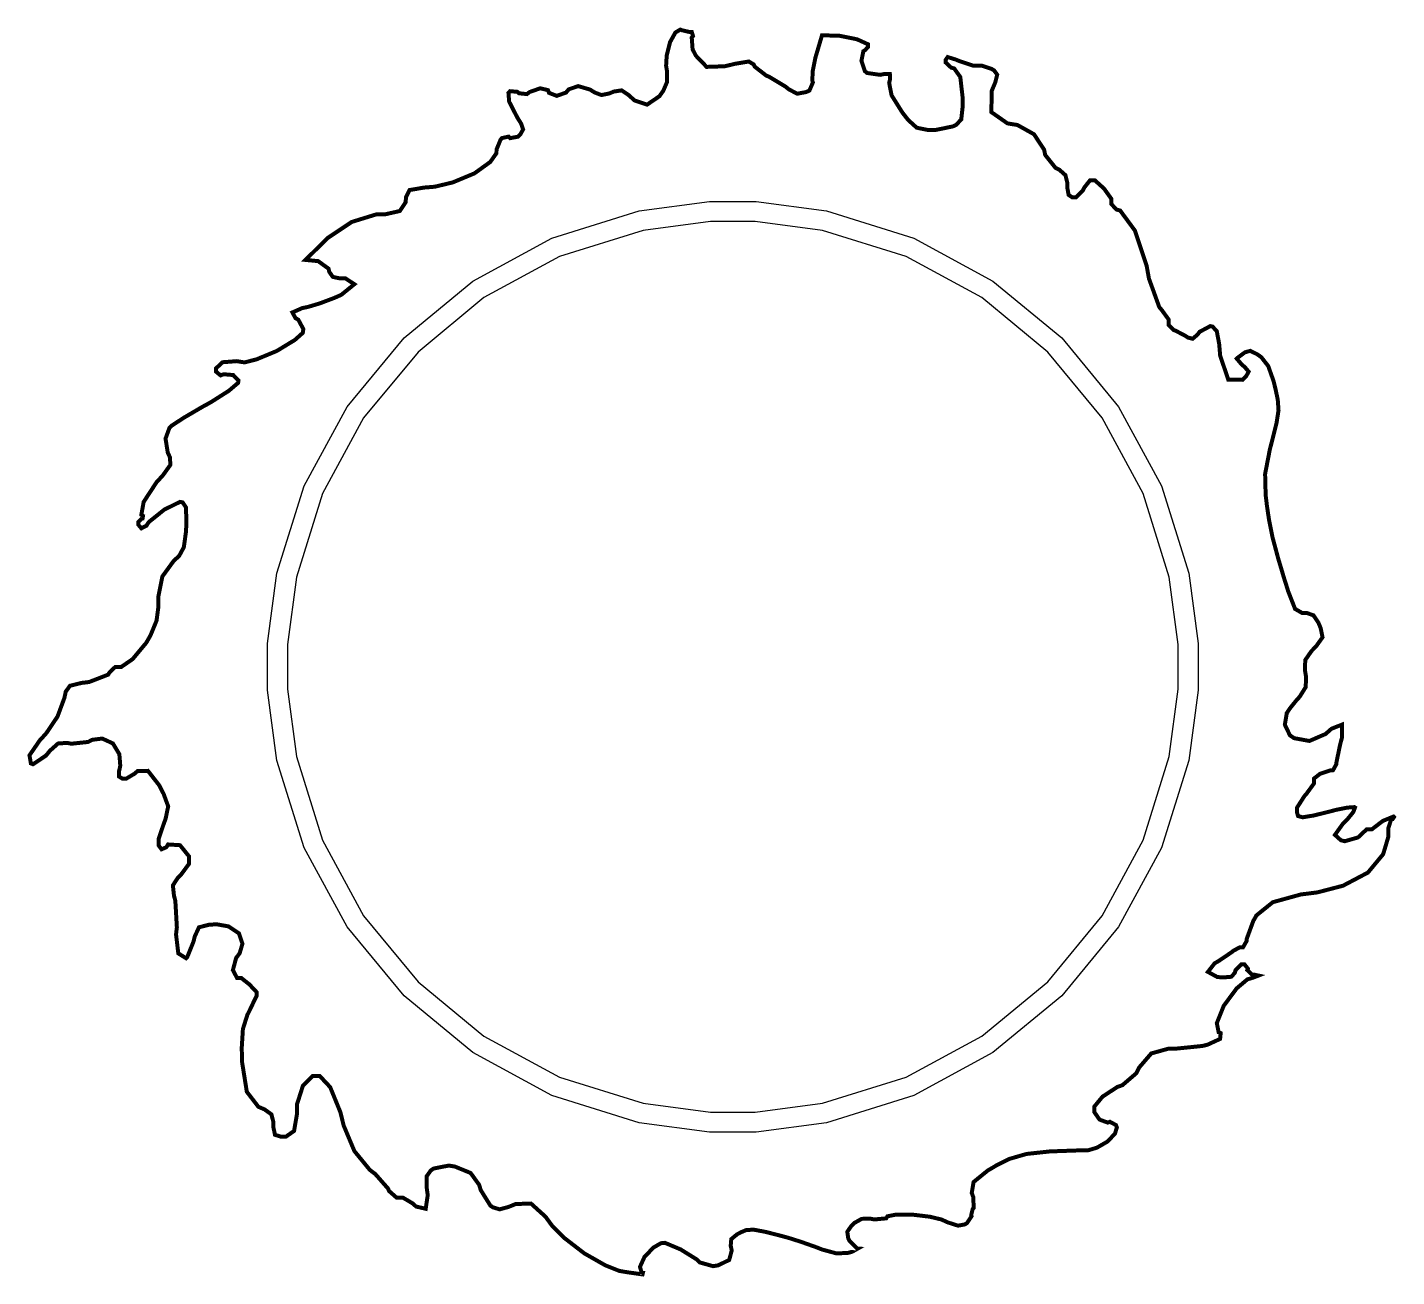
# Model space of a CAD drawing. Extents: x 6.57 to 7.92, y 0.33 to 1.56.
import ezdxf

# ---------------------------------------------------------------- set-up
doc = ezdxf.new("R2010")
doc.units = 0
doc.layers.get('0').update_dxf_attribs({"linetype": 'CONTINUOUS'})

msp = doc.modelspace()

# ---------------------------------------------------------------- linework, layer by layer
at = {"color": 0, "const_width": 0.003937}
msp.add_lwpolyline([(7.18018, 0.334907), (7.17904, 0.335394), (7.1774, 0.341038), (7.18181, 0.350749), (7.19054, 0.359972), (7.19808, 0.364367), (7.20074, 0.364583), (7.20204, 0.364746), (7.2175, 0.358236), (7.23378, 0.348144), (7.23551, 0.346408), (7.23654, 0.345378), (7.24951, 0.341689), (7.25119, 0.34196), (7.25472, 0.342611), (7.26546, 0.347874), (7.2679, 0.35715), (7.26736, 0.35981), (7.26693, 0.361817), (7.26747, 0.368381), (7.27328, 0.37321), (7.27544, 0.374294), (7.27701, 0.375162), (7.28212, 0.377279), (7.28944, 0.377767), (7.30154, 0.375489), (7.31722, 0.371474), (7.32243, 0.370063), (7.324, 0.369629), (7.33632, 0.365722), (7.35075, 0.360622), (7.3534, 0.359592), (7.35732, 0.358074), (7.37136, 0.354275), (7.38254, 0.354818), (7.3851, 0.355469), (7.38678, 0.355957), (7.39242, 0.359158), (7.39242, 0.359158), (7.39171, 0.359213), (7.38417, 0.366536), (7.38368, 0.367622), (7.38286, 0.369358), (7.38194, 0.375597), (7.38596, 0.381511), (7.38764, 0.383029), (7.38917, 0.384494), (7.39615, 0.3884), (7.40462, 0.388564), (7.40696, 0.388129), (7.40864, 0.387804), (7.42036, 0.388889), (7.42068, 0.389378), (7.42156, 0.390896), (7.42904, 0.392415), (7.44504, 0.392686), (7.46332, 0.390517), (7.47487, 0.38775), (7.4784, 0.386122), (7.48133, 0.384819), (7.49121, 0.381674), (7.49794, 0.382921), (7.49929, 0.383735), (7.50017, 0.384332), (7.50456, 0.39106), (7.50439, 0.391547), (7.50418, 0.39209), (7.50569, 0.398058), (7.50612, 0.398492), (7.50662, 0.399035), (7.50629, 0.409722), (7.50575, 0.411187), (7.50472, 0.4139), (7.50651, 0.424696), (7.52061, 0.436143), (7.52576, 0.439128), (7.52962, 0.441461), (7.54189, 0.447537), (7.55875, 0.452419), (7.58176, 0.454915), (7.60781, 0.455838), (7.61654, 0.455946), (7.61942, 0.456), (7.62819, 0.458604), (7.63889, 0.464789), (7.64611, 0.472601), (7.64789, 0.478569), (7.64735, 0.480089), (7.64703, 0.480903), (7.64106, 0.484158), (7.6404, 0.483886), (7.63889, 0.483344), (7.63081, 0.486328), (7.62576, 0.493599), (7.62576, 0.495985), (7.62576, 0.49924), (7.63374, 0.508951), (7.64849, 0.518608), (7.65186, 0.519749), (7.65338, 0.52029), (7.66694, 0.531901), (7.66769, 0.533311), (7.67003, 0.537869), (7.68186, 0.551594), (7.69846, 0.556207), (7.70324, 0.556207), (7.70562, 0.556261), (7.73188, 0.558919), (7.73367, 0.559299), (7.73725, 0.560167), (7.74978, 0.565918), (7.75032, 0.571669), (7.74989, 0.571832), (7.74837, 0.572428), (7.74653, 0.581489), (7.75331, 0.598525), (7.76606, 0.615722), (7.77669, 0.624675), (7.78076, 0.625868), (7.7825, 0.626411), (7.78765, 0.628418), (7.78407, 0.629178), (7.78288, 0.629178), (7.78147, 0.629232), (7.77664, 0.633735), (7.77696, 0.63444), (7.77724, 0.6352), (7.77382, 0.639486), (7.77268, 0.639486), (7.77067, 0.639486), (7.76492, 0.633572), (7.76471, 0.632596), (7.76432, 0.631185), (7.76085, 0.627225), (7.75276, 0.626574), (7.75017, 0.626736), (7.74696, 0.627007), (7.73774, 0.632053), (7.74442, 0.640571), (7.74735, 0.642199), (7.74869, 0.643013), (7.76107, 0.651421), (7.76172, 0.651964), (7.76232, 0.652561), (7.76882, 0.656142), (7.771, 0.656142), (7.77225, 0.656142), (7.77599, 0.662597), (7.77604, 0.663629), (7.77604, 0.66466), (7.7825, 0.682292), (7.78353, 0.684028), (7.7856, 0.687771), (7.80176, 0.700792), (7.82949, 0.708442), (7.8374, 0.709418), (7.84586, 0.710504), (7.87104, 0.717068), (7.89561, 0.730035), (7.91064, 0.748156), (7.91575, 0.7653), (7.91575, 0.770996), (7.91575, 0.773981), (7.91868, 0.782824), (7.91965, 0.782824), (7.92003, 0.782824), (7.92139, 0.784939), (7.92128, 0.785047), (7.92096, 0.785374), (7.91054, 0.781088), (7.90918, 0.780057), (7.90782, 0.779081), (7.89963, 0.772786), (7.89692, 0.772786), (7.89447, 0.772786), (7.88818, 0.766928), (7.88721, 0.76595), (7.88585, 0.764703), (7.87278, 0.76096), (7.87121, 0.761339), (7.86893, 0.761936), (7.86307, 0.767199), (7.87082, 0.778049), (7.87392, 0.781142), (7.87549, 0.782769), (7.88118, 0.789768), (7.88286, 0.794217), (7.88265, 0.794325), (7.88226, 0.794596), (7.87532, 0.794108), (7.86399, 0.791883), (7.86149, 0.791178), (7.85661, 0.789931), (7.8419, 0.786296), (7.83117, 0.78456), (7.82667, 0.785807), (7.82574, 0.789008), (7.82574, 0.790039), (7.82574, 0.794217), (7.8329, 0.805393), (7.8341, 0.806749), (7.83524, 0.808106), (7.84239, 0.817925), (7.84239, 0.821181), (7.84239, 0.822754), (7.84836, 0.827474), (7.85861, 0.830892), (7.86074, 0.830946), (7.86117, 0.831), (7.86442, 0.836914), (7.86447, 0.837782), (7.86453, 0.838704), (7.86828, 0.856771), (7.86882, 0.858724), (7.8699, 0.862847), (7.87007, 0.876031), (7.85965, 0.871907), (7.85704, 0.869575), (7.85379, 0.866754), (7.83789, 0.859864), (7.82269, 0.862631), (7.81988, 0.864637), (7.81862, 0.865506), (7.81364, 0.875922), (7.81386, 0.877115), (7.81401, 0.878147), (7.81543, 0.886501), (7.81549, 0.886828), (7.81549, 0.887207), (7.81868, 0.892036), (7.8246, 0.899414), (7.82607, 0.900988), (7.82835, 0.903646), (7.83425, 0.913032), (7.83453, 0.92334), (7.83404, 0.926378), (7.8335, 0.929525), (7.83376, 0.939671), (7.8399, 0.948568), (7.84229, 0.95101), (7.84467, 0.953504), (7.85081, 0.962131), (7.84896, 0.971246), (7.84782, 0.974012), (7.84674, 0.976508), (7.84185, 0.983832), (7.83535, 0.986111), (7.83317, 0.986111), (7.83078, 0.986111), (7.82374, 0.990126), (7.81689, 1.00765), (7.81506, 1.01362), (7.81293, 1.02029), (7.80697, 1.04031), (7.8016, 1.06038), (7.79807, 1.0778), (7.79596, 1.09191), (7.79542, 1.09657), (7.79471, 1.10227), (7.79417, 1.12326), (7.79883, 1.14746), (7.80072, 1.15473), (7.80192, 1.15951), (7.8055, 1.17383), (7.8074, 1.18614), (7.80664, 1.19662), (7.80447, 1.20687), (7.80365, 1.21023), (7.80257, 1.21473), (7.79725, 1.22976), (7.79036, 1.23855), (7.78847, 1.23991), (7.7864, 1.24137), (7.77951, 1.24474), (7.77431, 1.24333), (7.77311, 1.2424), (7.77229, 1.24181), (7.76628, 1.2373), (7.76611, 1.23714), (7.76611, 1.23714), (7.77126, 1.23107), (7.77235, 1.2302), (7.77393, 1.22895), (7.77794, 1.22418), (7.77539, 1.21962), (7.77425, 1.21843), (7.77192, 1.21615), (7.75782, 1.21642), (7.74983, 1.23991), (7.74918, 1.24777), (7.74881, 1.25184), (7.74647, 1.26411), (7.74229, 1.26872), (7.74104, 1.26893), (7.74007, 1.26915), (7.72954, 1.26351), (7.72868, 1.26232), (7.72743, 1.26074), (7.72271, 1.25667), (7.71793, 1.25787), (7.71674, 1.25873), (7.71588, 1.25933), (7.70568, 1.2647), (7.70492, 1.26497), (7.7041, 1.26525), (7.69911, 1.27024), (7.69911, 1.27186), (7.69911, 1.2755), (7.69217, 1.28505), (7.69108, 1.28635), (7.68972, 1.28798), (7.67953, 1.31613), (7.67882, 1.32015), (7.67731, 1.32856), (7.66564, 1.3635), (7.65115, 1.38319), (7.64828, 1.38395), (7.64746, 1.38417), (7.64242, 1.38965), (7.64242, 1.39144), (7.64242, 1.39481), (7.63525, 1.40483), (7.62636, 1.41282), (7.62343, 1.41282), (7.62131, 1.41282), (7.61561, 1.40565), (7.61513, 1.40446), (7.61458, 1.40332), (7.60753, 1.39615), (7.60519, 1.39615), (7.60394, 1.39615), (7.60032, 1.3986), (7.59907, 1.40543), (7.59907, 1.40771), (7.59907, 1.41032), (7.59711, 1.41813), (7.59104, 1.4235), (7.58897, 1.42453), (7.58729, 1.4254), (7.57721, 1.43799), (7.57687, 1.43956), (7.57611, 1.44325), (7.56614, 1.45844), (7.54969, 1.46761), (7.54574, 1.46821), (7.53999, 1.46913), (7.52403, 1.48031), (7.52453, 1.50146), (7.52701, 1.50737), (7.528, 1.50976), (7.52983, 1.51725), (7.52675, 1.52143), (7.52539, 1.52225), (7.52453, 1.52279), (7.51449, 1.52615), (7.51118, 1.52615), (7.50612, 1.52615), (7.49278, 1.53054), (7.49115, 1.53119), (7.48867, 1.53222), (7.48096, 1.53461), (7.47906, 1.53185), (7.47906, 1.53088), (7.47906, 1.52914), (7.48454, 1.52408), (7.48546, 1.52388), (7.48736, 1.52339), (7.49343, 1.51492), (7.49567, 1.49528), (7.49571, 1.48915), (7.49571, 1.48514), (7.49436, 1.47299), (7.48915, 1.46756), (7.48725, 1.46669), (7.48606, 1.46615), (7.46962, 1.46278), (7.46419, 1.46278), (7.46072, 1.46278), (7.45042, 1.4649), (7.442, 1.47254), (7.43983, 1.47532), (7.43625, 1.47988), (7.42563, 1.49685), (7.42324, 1.50917), (7.42383, 1.51139), (7.42421, 1.51292), (7.42393, 1.51779), (7.41775, 1.51774), (7.41581, 1.51731), (7.41428, 1.51704), (7.40147, 1.51888), (7.40076, 1.51947), (7.39931, 1.52067), (7.39589, 1.53093), (7.39779, 1.54036), (7.39908, 1.54112), (7.39953, 1.54144), (7.4024, 1.54454), (7.4024, 1.54551), (7.4024, 1.54719), (7.39165, 1.55208), (7.37403, 1.55567), (7.37056, 1.55572), (7.35699, 1.55604), (7.35135, 1.53689), (7.35053, 1.53429), (7.34793, 1.52138), (7.34739, 1.51172), (7.34765, 1.51074), (7.34799, 1.50956), (7.34457, 1.50151), (7.34353, 1.50103), (7.34104, 1.5), (7.33251, 1.49843), (7.32433, 1.50271), (7.32206, 1.50456), (7.32081, 1.50553), (7.30464, 1.51525), (7.30328, 1.51579), (7.30186, 1.51639), (7.29069, 1.52507), (7.29031, 1.52587), (7.28961, 1.52729), (7.28478, 1.53022), (7.27115, 1.52794), (7.26671, 1.52686), (7.26101, 1.5255), (7.24317, 1.5249), (7.23253, 1.53597), (7.23031, 1.54031), (7.22933, 1.54221), (7.22846, 1.55376), (7.22928, 1.55469), (7.22971, 1.55528), (7.22846, 1.55946), (7.22808, 1.55946), (7.22558, 1.55946), (7.21892, 1.56104), (7.21826, 1.56125), (7.21718, 1.56168), (7.21235, 1.55881), (7.20708, 1.54932), (7.20378, 1.53614), (7.20318, 1.52599), (7.20372, 1.52274), (7.20415, 1.52001), (7.20404, 1.50987), (7.20042, 1.50136), (7.19906, 1.49946), (7.1965, 1.49588), (7.1844, 1.48763), (7.17176, 1.49192), (7.16894, 1.49462), (7.16678, 1.49669), (7.15929, 1.50174), (7.15158, 1.50054), (7.14925, 1.49957), (7.14708, 1.49869), (7.13943, 1.49713), (7.13265, 1.49963), (7.13092, 1.50076), (7.12831, 1.50244), (7.11649, 1.50592), (7.1071, 1.50276), (7.10574, 1.50114), (7.10444, 1.49957), (7.09532, 1.49631), (7.08768, 1.49924), (7.08708, 1.50076), (7.08658, 1.50201), (7.07894, 1.50375), (7.06842, 1.50006), (7.06657, 1.49858), (7.06586, 1.49804), (7.05811, 1.49886), (7.05729, 1.49957), (7.05637, 1.50032), (7.04915, 1.50092), (7.04856, 1.50028), (7.04764, 1.4994), (7.04833, 1.49061), (7.05643, 1.47483), (7.05925, 1.47037), (7.06022, 1.46881), (7.06212, 1.46322), (7.0594, 1.45839), (7.05821, 1.45714), (7.05707, 1.45606), (7.04926, 1.45458), (7.04856, 1.45535), (7.04779, 1.45611), (7.04113, 1.45464), (7.04031, 1.4535), (7.03971, 1.45275), (7.03586, 1.44336), (7.03586, 1.4426), (7.03581, 1.43972), (7.02968, 1.4311), (7.01411, 1.41986), (6.99268, 1.41092), (6.97499, 1.40668), (6.96907, 1.40619), (6.96431, 1.40582), (6.95008, 1.40338), (6.94661, 1.39643), (6.9464, 1.39399), (6.94613, 1.39128), (6.94043, 1.3827), (6.92654, 1.37956), (6.92219, 1.3795), (6.91764, 1.3795), (6.89301, 1.37191), (6.86893, 1.35585), (6.86464, 1.35156), (6.84744, 1.33447), (6.85792, 1.33344), (6.85986, 1.33328), (6.87011, 1.32585), (6.8705, 1.32427), (6.87088, 1.32265), (6.87435, 1.31771), (6.88167, 1.31613), (6.88417, 1.31613), (6.88699, 1.31613), (6.89561, 1.31049), (6.88271, 1.30002), (6.87782, 1.29785), (6.87532, 1.29677), (6.8616, 1.29161), (6.84944, 1.28798), (6.84782, 1.28765), (6.84435, 1.287), (6.83447, 1.28266), (6.83757, 1.27696), (6.83919, 1.2761), (6.84028, 1.2755), (6.84526, 1.26628), (6.84511, 1.26508), (6.84472, 1.26248), (6.83686, 1.25548), (6.81917, 1.24468), (6.79904, 1.23633), (6.78717, 1.23334), (6.78353, 1.23394), (6.77968, 1.23459), (6.76557, 1.23351), (6.75906, 1.22743), (6.75906, 1.22537), (6.75906, 1.22428), (6.76361, 1.22054), (6.76454, 1.22087), (6.76654, 1.22168), (6.7761, 1.22087), (6.78125, 1.21544), (6.78103, 1.21387), (6.78093, 1.21316), (6.77171, 1.2053), (6.75456, 1.19439), (6.75049, 1.19211), (6.74636, 1.18989), (6.72775, 1.17898), (6.71571, 1.17117), (6.71496, 1.17041), (6.71322, 1.16889), (6.70931, 1.15815), (6.71149, 1.14442), (6.71289, 1.14138), (6.71371, 1.13954), (6.71403, 1.13216), (6.70692, 1.12223), (6.70426, 1.11925), (6.70042, 1.11507), (6.68772, 1.0957), (6.68544, 1.08295), (6.68685, 1.08203), (6.68707, 1.08192), (6.68668, 1.07954), (6.68658, 1.07954), (6.68599, 1.07954), (6.6824, 1.07579), (6.6824, 1.07449), (6.6824, 1.0733), (6.68549, 1.06966), (6.69054, 1.07232), (6.6914, 1.07368), (6.69271, 1.07574), (6.70801, 1.08805), (6.72358, 1.09576), (6.72499, 1.09543), (6.72618, 1.09522), (6.72949, 1.09033), (6.72987, 1.0759), (6.72971, 1.07107), (6.72949, 1.06635), (6.72738, 1.05105), (6.72276, 1.04248), (6.72131, 1.04112), (6.7175, 1.03771), (6.70622, 1.02219), (6.70236, 1.00309), (6.70236, 0.997885), (6.70236, 0.993056), (6.70042, 0.978461), (6.69456, 0.964247), (6.69265, 0.960829), (6.69026, 0.956706), (6.67686, 0.940647), (6.66547, 0.932781), (6.66168, 0.932781), (6.65956, 0.932781), (6.65392, 0.9273), (6.65338, 0.926378), (6.65267, 0.925293), (6.63406, 0.918078), (6.63086, 0.917643), (6.62685, 0.91721), (6.61507, 0.914333), (6.61083, 0.908529), (6.61046, 0.906575), (6.60949, 0.902235), (6.60271, 0.883897), (6.59185, 0.867785), (6.58892, 0.864475), (6.58518, 0.860406), (6.57508, 0.845703), (6.57644, 0.837728), (6.57775, 0.83724), (6.57856, 0.836914), (6.59131, 0.845432), (6.59299, 0.847439), (6.59521, 0.850206), (6.60325, 0.857368), (6.61203, 0.857964), (6.61469, 0.857476), (6.61643, 0.85715), (6.63292, 0.858886), (6.63411, 0.859483), (6.63683, 0.861003), (6.64686, 0.86225), (6.65739, 0.857422), (6.66374, 0.846789), (6.66465, 0.835667), (6.66396, 0.832194), (6.66351, 0.830404), (6.66347, 0.824707), (6.66661, 0.822808), (6.66769, 0.822808), (6.67074, 0.822808), (6.67899, 0.827746), (6.67985, 0.828504), (6.68175, 0.83024), (6.69194, 0.830404), (6.7029, 0.816351), (6.70557, 0.811253), (6.70747, 0.807508), (6.71192, 0.795356), (6.70942, 0.783311), (6.70806, 0.77946), (6.70725, 0.777289), (6.70242, 0.762967), (6.70242, 0.758192), (6.70242, 0.75689), (6.70535, 0.752983), (6.71001, 0.754992), (6.71078, 0.756131), (6.71175, 0.757758), (6.72358, 0.757053), (6.73242, 0.746094), (6.73242, 0.742404), (6.73242, 0.738553), (6.72478, 0.728244), (6.72358, 0.726997), (6.72146, 0.724935), (6.71658, 0.717393), (6.71761, 0.707357), (6.71847, 0.704156), (6.71897, 0.702257), (6.72049, 0.675999), (6.72021, 0.673719), (6.71967, 0.669054), (6.7219, 0.650336), (6.72965, 0.645454), (6.73014, 0.645887), (6.73063, 0.646431), (6.73687, 0.661838), (6.73736, 0.663738), (6.73812, 0.666938), (6.74229, 0.676053), (6.75239, 0.678603), (6.75581, 0.678765), (6.75965, 0.679036), (6.77149, 0.676921), (6.78174, 0.670031), (6.78521, 0.659831), (6.78244, 0.650444), (6.78065, 0.648004), (6.77897, 0.645833), (6.77576, 0.633789), (6.77983, 0.626139), (6.78119, 0.626139), (6.7839, 0.626139), (6.79204, 0.619683), (6.7991, 0.612142), (6.7991, 0.609592), (6.7991, 0.608128), (6.79688, 0.603733), (6.79258, 0.594672), (6.79156, 0.592611), (6.79004, 0.589626), (6.78564, 0.575683), (6.7845, 0.557292), (6.78461, 0.552083), (6.78478, 0.543294), (6.7895, 0.513781), (6.80089, 0.498969), (6.80447, 0.49745), (6.80692, 0.496419), (6.81375, 0.491536), (6.81575, 0.483724), (6.81575, 0.481065), (6.81575, 0.478624), (6.81728, 0.4713), (6.82329, 0.469456), (6.82536, 0.469456), (6.82801, 0.469456), (6.83615, 0.475151), (6.83897, 0.491808), (6.83903, 0.497287), (6.83903, 0.501465), (6.84483, 0.51964), (6.8546, 0.52946), (6.85786, 0.52946), (6.86133, 0.52946), (6.87175, 0.518338), (6.88183, 0.493599), (6.88351, 0.486817), (6.88504, 0.480524), (6.89561, 0.455296), (6.91081, 0.43674), (6.91471, 0.433757), (6.91629, 0.432563), (6.92888, 0.41824), (6.92931, 0.417156), (6.92974, 0.415961), (6.93712, 0.409451), (6.93961, 0.409451), (6.94331, 0.409451), (6.95344, 0.403429), (6.95449, 0.402453), (6.95649, 0.400553), (6.96599, 0.398329), (6.96799, 0.411838), (6.96739, 0.416124), (6.9669, 0.41965), (6.96685, 0.430285), (6.97097, 0.436089), (6.97265, 0.437229), (6.97379, 0.438043), (6.98876, 0.440972), (6.9904, 0.440701), (6.9949, 0.439942), (7.01031, 0.433649), (7.01872, 0.421983), (7.01975, 0.418565), (7.02029, 0.416775), (7.02983, 0.401421), (7.03087, 0.400771), (7.03239, 0.39974), (7.03896, 0.397786), (7.04775, 0.400174), (7.05046, 0.401258), (7.05458, 0.402994), (7.06982, 0.403538), (7.08421, 0.390517), (7.08789, 0.385471), (7.0911, 0.381076), (7.10292, 0.369413), (7.1225, 0.354329), (7.14328, 0.342503), (7.15707, 0.337022), (7.16183, 0.336208), (7.16629, 0.335504), (7.1799, 0.333604), (7.18024, 0.334907), (7.18018, 0.334907)], close=True, dxfattribs=at)
at = {"color": 1}
for points in [[(7.26904, 0.47385), (7.24593, 0.47385), (7.17665, 0.483236), (7.09056, 0.510037), (7.01253, 0.552408), (6.94461, 0.608507), (6.88846, 0.676486), (6.84608, 0.754449), (6.81928, 0.840603), (6.80994, 0.909885), (6.80994, 0.932943), (6.80994, 0.956054), (6.81928, 1.02539), (6.84608, 1.11149), (6.88846, 1.18945), (6.94461, 1.25743), (7.01253, 1.31358), (7.09056, 1.35596), (7.17665, 1.38276), (7.24593, 1.39208), (7.26904, 1.39208), (7.2921, 1.39208), (7.36143, 1.38276), (7.44754, 1.35596), (7.5255, 1.31358), (7.59347, 1.25743), (7.64963, 1.18945), (7.692, 1.11149), (7.71881, 1.02539), (7.72819, 0.956054), (7.72819, 0.932943), (7.72819, 0.909885), (7.71881, 0.840603), (7.692, 0.754449), (7.64963, 0.676486), (7.59347, 0.608507), (7.5255, 0.552408), (7.44754, 0.510037), (7.36143, 0.483236), (7.2921, 0.47385), (7.26904, 0.47385)], [(7.26904, 0.493544), (7.29113, 0.493544), (7.35747, 0.502496), (7.43994, 0.528157), (7.5146, 0.568685), (7.57964, 0.622342), (7.63336, 0.687392), (7.67389, 0.762044), (7.69954, 0.84451), (7.7085, 0.910861), (7.7085, 0.932943), (7.7085, 0.955078), (7.69954, 1.02143), (7.67389, 1.1039), (7.63336, 1.17855), (7.57964, 1.2436), (7.5146, 1.29731), (7.43994, 1.33784), (7.35747, 1.3635), (7.29113, 1.3724), (7.26904, 1.3724), (7.2469, 1.3724), (7.18056, 1.3635), (7.09814, 1.33784), (7.02349, 1.29731), (6.95844, 1.2436), (6.90474, 1.17855), (6.86421, 1.1039), (6.83854, 1.02143), (6.82964, 0.955078), (6.82964, 0.932943), (6.82964, 0.910861), (6.83854, 0.84451), (6.86421, 0.762044), (6.90474, 0.687392), (6.95844, 0.622342), (7.02349, 0.568685), (7.09814, 0.528157), (7.18056, 0.502496), (7.2469, 0.493544), (7.26904, 0.493544)]]:
    msp.add_lwpolyline(points, close=True, dxfattribs=at)

doc.saveas('drawing.dxf')
